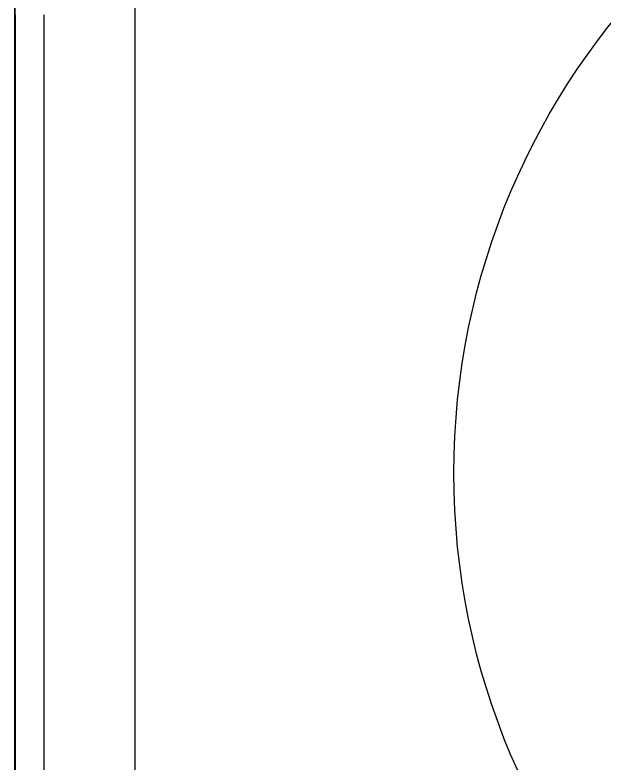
# Model space of a CAD drawing. Extents: x 11992 to 29481, y -6727 to 6811.
# Drawn here: x 14399.6 to 14497.8, y 1506 to 1630.6 of the extents above; entities that cross this region are included whole.
import ezdxf

# ---------------------------------------------------------------- set-up
doc = ezdxf.new("R2010")
doc.units = 0
doc.header["$MEASUREMENT"] = 0
doc.linetypes.add('DASHED', pattern=[19.05, 12.7, -6.35])
doc.layers.get('0').update_dxf_attribs({"color": 8, "linetype": 'CONTINUOUS'})
for name, color, linetype in [('DQ-BEAM-DASH', 8, 'DASHED'), ('FF-FINISH【完成面】', 8, 'CONTINUOUS'), ('WALL', 8, 'CONTINUOUS'), ('zoylight 0装饰灯', 6, 'CONTINUOUS')]:
    doc.layers.add(name, color=color, linetype=linetype)

# ---------------------------------------------------------------- blocks, each defined once
blk = doc.blocks.new('MB-B')
at = {"layer": 'DQ-BEAM-DASH', "ltscale": 0.01}
blk.add_line((-15700, 7400), (-15700, 5200), dxfattribs=at)

msp = doc.modelspace()

# ---------------------------------------------------------------- linework, layer by layer
for p, q in [((14399.62, 630.6, -2440.43), (14399.63, 3630.6, -2440.43)), ((14399.63, 1630.58, -2121.74), (14399.63, 1630.6, -2121.42)), ((14399.63, 1630.6, -1940.42), (14399.63, 1630.58, -1940.11)), ((14399.63, 1630.54, -2122.03), (14399.63, 1630.58, -2121.74)), ((14399.63, 1630.58, -1940.11), (14399.63, 1630.54, -1939.81)), ((14399.63, 1630.47, -2122.3), (14399.63, 1630.54, -2122.03)), ((14399.63, 1630.54, -1939.81), (14399.63, 1630.47, -1939.55)), ((14399.63, 1630.37, -2122.53), (14399.63, 1630.47, -2122.3)), ((14399.63, 1630.47, -1939.55), (14399.63, 1630.37, -1939.31)), ((14399.63, 1630.25, -2122.74), (14399.63, 1630.37, -2122.53)), ((14399.63, 1630.37, -1939.31), (14399.63, 1630.25, -1939.11)), ((14399.63, 1630.1, -2122.92), (14399.63, 1630.25, -2122.74)), ((14399.63, 1630.25, -1939.11), (14399.63, 1630.1, -1938.92)), ((14399.63, 1629.92, -2123.08), (14399.63, 1630.1, -2122.92)), ((14399.63, 1630.1, -1938.92), (14399.63, 1629.92, -1938.77)), ((14399.63, 1629.71, -2123.2), (14399.63, 1629.92, -2123.08)), ((14399.63, 1629.92, -1938.77), (14399.63, 1629.71, -1938.65)), ((14399.63, 1629.47, -2123.3), (14399.63, 1629.71, -2123.2)), ((14399.63, 1629.71, -1938.65), (14399.63, 1629.47, -1938.55)), ((14399.63, 1629.21, -2123.37), (14399.63, 1629.47, -2123.3)), ((14399.63, 1629.47, -1938.55), (14399.63, 1629.21, -1938.48)), ((14404.45, 1592.46, -1930.43), (14404.45, 1630.6, -1930.43)), ((14399.63, 1628.92, -2123.41), (14399.63, 1629.21, -2123.37)), ((14399.63, 1629.21, -1938.48), (14399.63, 1628.92, -1938.44)), ((14399.63, 1628.6, -2123.42), (14399.63, 1628.92, -2123.41)), ((14399.63, 1628.92, -1938.44), (14399.63, 1628.6, -1938.42)), ((14399.63, 1612.5, -1938.42), (14399.63, 1628.6, -1938.42)), ((14399.63, 1628.6, -2123.42), (14399.63, 1612.56, -2123.42)), ((14399.63, 1612.56, -2123.42), (14399.63, 1596.51, -2123.42)), ((14399.63, 1596.39, -1938.42), (14399.63, 1612.5, -1938.42)), ((14399.63, 1596.51, -2123.42), (14399.63, 1580.47, -2123.42)), ((14399.63, 1580.29, -1938.42), (14399.63, 1596.39, -1938.42)), ((14404.45, 1554.33, -1930.43), (14404.45, 1592.46, -1930.43)), ((14399.63, 1580.47, -2123.42), (14399.63, 1564.43, -2123.42)), ((14399.63, 1564.19, -1938.42), (14399.63, 1580.29, -1938.42)), ((14399.63, 1564.43, -2123.42), (14399.63, 1548.39, -2123.42)), ((14399.63, 1548.09, -1938.42), (14399.63, 1564.19, -1938.42)), ((14404.45, 1516.2, -1930.43), (14404.45, 1554.33, -1930.43)), ((14399.63, 1548.39, -2123.42), (14399.63, 1532.35, -2123.42)), ((14399.63, 1531.99, -1938.42), (14399.63, 1548.09, -1938.42)), ((14399.63, 1532.35, -2123.42), (14399.63, 1516.31, -2123.42)), ((14399.63, 1515.89, -1938.42), (14399.63, 1531.99, -1938.42)), ((14399.63, 1516.31, -2123.42), (14399.63, 1500.26, -2123.42)), ((14404.45, 1478.07, -1930.43), (14404.45, 1516.2, -1930.43)), ((14399.63, 1499.79, -1938.42), (14399.63, 1515.89, -1938.42))]:
    msp.add_line(p, q)
at = {"layer": 'FF-FINISH【完成面】', "elevation": 0}
msp.add_lwpolyline([(16119.61, 650.55), (14419.61, 650.55), (14419.61, 4210.55), (17179.61, 4210.55), (17179.61, 1589.38)], dxfattribs=at)
at = {"layer": 'WALL'}
msp.add_line((14399.61, 630.55), (14399.61, 3730.55), dxfattribs=at)
at = {"layer": 'zoylight 0装饰灯'}
msp.add_circle((14593.05, 1554.28), 120.31, dxfattribs=at)

# ---------------------------------------------------------------- block references
msp.add_blockref('MB-B', (30099.61, -4369.45))

doc.saveas('drawing.dxf')
